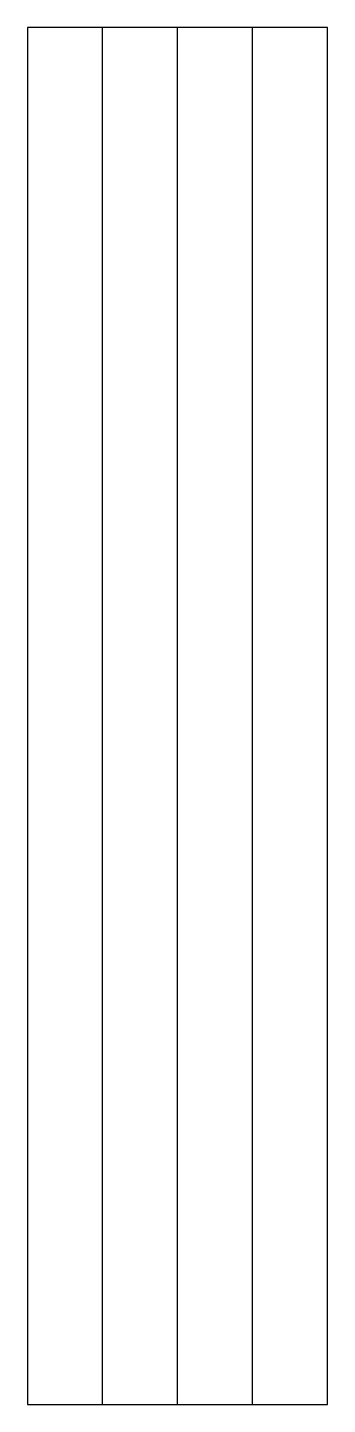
# Model space of a CAD drawing. Header units: millimetres. Extents: x 1516 to 1564, y 2037 to 2257.
import ezdxf

# ---------------------------------------------------------------- set-up
doc = ezdxf.new("R2010")
doc.units = ezdxf.units.MM
doc.layers.add('cortes', color=6, linetype='Continuous')

msp = doc.modelspace()

# ---------------------------------------------------------------- linework, layer by layer
at = {"layer": 'cortes'}
for points in [[(1516.18, 2037.44), (1528.18, 2037.44), (1528.18, 2257.44), (1516.18, 2257.44), (1516.18, 2037.44)], [(1528.18, 2037.44), (1540.18, 2037.44), (1540.18, 2257.44), (1528.18, 2257.44)], [(1540.18, 2037.44), (1552.18, 2037.44), (1552.18, 2257.44), (1540.18, 2257.44)], [(1552.18, 2037.44), (1564.18, 2037.44), (1564.18, 2257.44), (1552.18, 2257.44)]]:
    msp.add_lwpolyline(points, dxfattribs=at)

doc.saveas('drawing.dxf')
